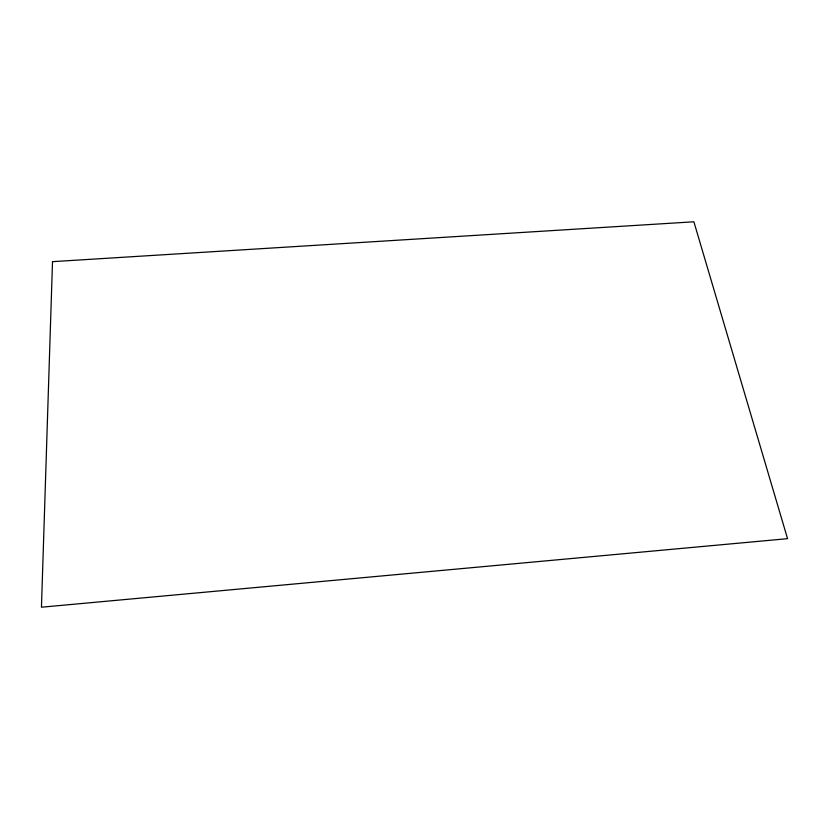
<?xml version="1.0" encoding="UTF-8"?>
<svg xmlns="http://www.w3.org/2000/svg" width="829" height="829" viewBox="0 0 829 829"><rect width="100%" height="100%" fill="white"/><g stroke="black" fill="none" stroke-linecap="round" stroke-linejoin="round"><path stroke-width="1.24" d="M52.507 261.653L41.45 607.211L787.55 538.674L693.883 221.789L52.507 261.653"/></g></svg>
